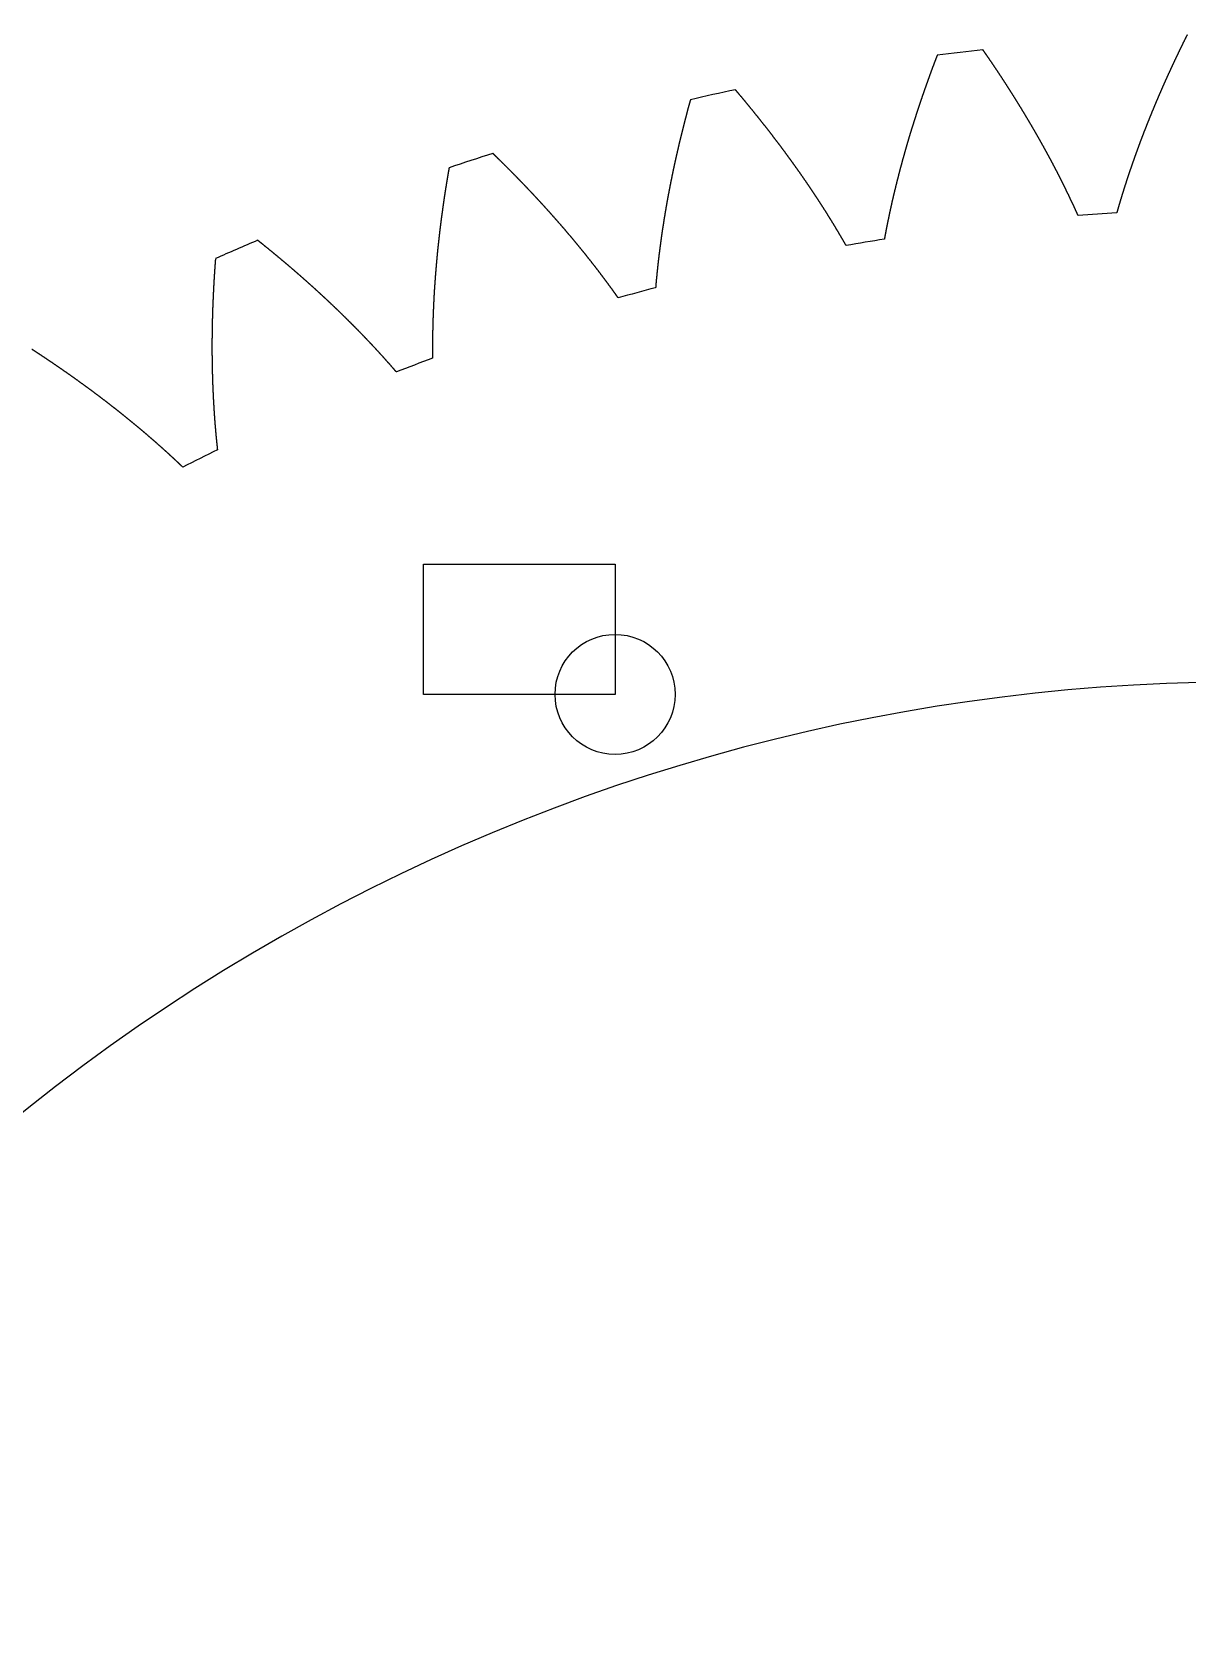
# Model space of a CAD drawing. Header units: millimetres. Extents: x 152 to 351, y -137 to 85.
# Drawn here: x 190.56 to 220.39, y -101.84 to -60.61 of the extents above; entities that cross this region are included whole.
import ezdxf

# ---------------------------------------------------------------- set-up
doc = ezdxf.new("R2010")
doc.units = ezdxf.units.MM
doc.header["$MEASUREMENT"] = 0

msp = doc.modelspace()

# ---------------------------------------------------------------- linework, layer by layer
at = {"linetype": 'Continuous'}
for p, q in [((200.675, -77.721), (200.675, -74.361)), ((200.675, -74.361), (205.621, -74.361)), ((205.621, -74.361), (205.621, -77.721)), ((205.621, -77.721), (200.675, -77.721))]:
    msp.add_line(p, q, dxfattribs=at)
msp.add_circle((205.621, -77.721), 1.55)
msp.add_circle((205.621, -77.721), 1.55)
for centre, radius, start, end in [((219.462, -84.564), 50.25, 8.4095, 180), ((222.604, -127.652), 67, 96.41463, 97.43152), ((222.604, -127.652), 67, 96.41463, 97.43152), ((222.604, -127.652), 67, 101.95309, 102.96998), ((222.604, -127.652), 67, 101.95309, 102.96998), ((222.604, -127.652), 67, 107.49156, 108.50844), ((222.604, -127.652), 67, 107.49156, 108.50844), ((222.604, -127.652), 62.5, 93.69544, 94.61225), ((222.604, -127.652), 62.5, 93.69544, 94.61225), ((222.604, -127.652), 62.5, 99.2339, 100.15071), ((222.604, -127.652), 62.5, 99.2339, 100.15071), ((222.604, -127.652), 67, 113.03002, 114.04691), ((222.604, -127.652), 67, 113.03002, 114.04691), ((222.604, -127.652), 62.5, 104.77236, 105.68918), ((222.604, -127.652), 62.5, 104.77236, 105.68918), ((222.604, -127.652), 62.5, 110.31082, 111.22764), ((222.604, -127.652), 62.5, 110.31082, 111.22764), ((222.604, -127.652), 62.5, 115.84929, 116.7661), ((222.604, -127.652), 62.5, 115.84929, 116.7661), ((221.844, -127.652), 50.25, 0, 188.4095), ((221.844, -127.652), 50.25, 0, 188.4095)]:
    msp.add_arc(centre, radius, start, end)
for points in [[(220.391, -60.688), (220.381, -60.708), (220.361, -60.749), (220.331, -60.809), (220.291, -60.89), (220.242, -60.99), (220.193, -61.091), (220.145, -61.192), (220.097, -61.293), (220.049, -61.394), (220.002, -61.495), (219.955, -61.596), (219.909, -61.697), (219.863, -61.799), (219.817, -61.9), (219.772, -62.002), (219.728, -62.103), (219.683, -62.205), (219.64, -62.307), (219.596, -62.408), (219.554, -62.51), (219.511, -62.612), (219.469, -62.714), (219.428, -62.816), (219.387, -62.918), (219.346, -63.02), (219.306, -63.122), (219.266, -63.225), (219.227, -63.327), (219.188, -63.429), (219.15, -63.532), (219.112, -63.634), (219.075, -63.737), (219.038, -63.84), (219.002, -63.942), (218.966, -64.045), (218.93, -64.148), (218.895, -64.251), (218.861, -64.354), (218.827, -64.456), (218.794, -64.559), (218.761, -64.663), (218.729, -64.766), (218.697, -64.869), (218.666, -64.972), (218.635, -65.075), (218.611, -65.158), (218.593, -65.22), (218.582, -65.261), (218.576, -65.282)], [(220.391, -60.688), (220.381, -60.708), (220.361, -60.749), (220.331, -60.809), (220.291, -60.89), (220.242, -60.99), (220.193, -61.091), (220.145, -61.192), (220.097, -61.293), (220.049, -61.394), (220.002, -61.495), (219.955, -61.596), (219.909, -61.697), (219.863, -61.799), (219.817, -61.9), (219.772, -62.002), (219.728, -62.103), (219.683, -62.205), (219.64, -62.307), (219.596, -62.408), (219.554, -62.51), (219.511, -62.612), (219.469, -62.714), (219.428, -62.816), (219.387, -62.918), (219.346, -63.02), (219.306, -63.122), (219.266, -63.225), (219.227, -63.327), (219.188, -63.429), (219.15, -63.532), (219.112, -63.634), (219.075, -63.737), (219.038, -63.84), (219.002, -63.942), (218.966, -64.045), (218.93, -64.148), (218.895, -64.251), (218.861, -64.354), (218.827, -64.456), (218.794, -64.559), (218.761, -64.663), (218.729, -64.766), (218.697, -64.869), (218.666, -64.972), (218.635, -65.075), (218.611, -65.158), (218.593, -65.22), (218.582, -65.261), (218.576, -65.282)], [(213.938, -61.215), (213.93, -61.236), (213.914, -61.277), (213.89, -61.34), (213.858, -61.424), (213.819, -61.529), (213.78, -61.634), (213.742, -61.74), (213.704, -61.845), (213.666, -61.95), (213.629, -62.055), (213.592, -62.16), (213.556, -62.266), (213.52, -62.371), (213.484, -62.476), (213.449, -62.582), (213.415, -62.687), (213.381, -62.792), (213.347, -62.898), (213.314, -63.003), (213.281, -63.109), (213.248, -63.214), (213.216, -63.32), (213.185, -63.425), (213.154, -63.531), (213.123, -63.636), (213.093, -63.742), (213.064, -63.848), (213.034, -63.953), (213.006, -64.059), (212.978, -64.165), (212.95, -64.27), (212.923, -64.376), (212.896, -64.482), (212.87, -64.587), (212.844, -64.693), (212.818, -64.799), (212.794, -64.905), (212.769, -65.01), (212.746, -65.116), (212.722, -65.222), (212.7, -65.327), (212.678, -65.433), (212.656, -65.539), (212.635, -65.645), (212.614, -65.75), (212.598, -65.835), (212.587, -65.898), (212.579, -65.941), (212.575, -65.962)], [(213.938, -61.215), (213.93, -61.236), (213.914, -61.277), (213.89, -61.34), (213.858, -61.424), (213.819, -61.529), (213.78, -61.634), (213.742, -61.74), (213.704, -61.845), (213.666, -61.95), (213.629, -62.055), (213.592, -62.16), (213.556, -62.266), (213.52, -62.371), (213.484, -62.476), (213.449, -62.582), (213.415, -62.687), (213.381, -62.792), (213.347, -62.898), (213.314, -63.003), (213.281, -63.109), (213.248, -63.214), (213.216, -63.32), (213.185, -63.425), (213.154, -63.531), (213.123, -63.636), (213.093, -63.742), (213.064, -63.848), (213.034, -63.953), (213.006, -64.059), (212.978, -64.165), (212.95, -64.27), (212.923, -64.376), (212.896, -64.482), (212.87, -64.587), (212.844, -64.693), (212.818, -64.799), (212.794, -64.905), (212.769, -65.01), (212.746, -65.116), (212.722, -65.222), (212.7, -65.327), (212.678, -65.433), (212.656, -65.539), (212.635, -65.645), (212.614, -65.75), (212.598, -65.835), (212.587, -65.898), (212.579, -65.941), (212.575, -65.962)], [(217.578, -65.354), (217.57, -65.335), (217.552, -65.295), (217.525, -65.237), (217.49, -65.158), (217.444, -65.061), (217.398, -64.963), (217.352, -64.866), (217.305, -64.768), (217.258, -64.671), (217.21, -64.574), (217.162, -64.477), (217.113, -64.38), (217.064, -64.283), (217.014, -64.187), (216.963, -64.09), (216.913, -63.994), (216.861, -63.898), (216.81, -63.802), (216.757, -63.706), (216.705, -63.61), (216.652, -63.514), (216.598, -63.419), (216.544, -63.323), (216.489, -63.228), (216.434, -63.133), (216.379, -63.037), (216.323, -62.942), (216.267, -62.848), (216.21, -62.753), (216.153, -62.658), (216.096, -62.564), (216.038, -62.47), (215.979, -62.375), (215.92, -62.281), (215.861, -62.188), (215.802, -62.094), (215.741, -62), (215.681, -61.907), (215.62, -61.813), (215.559, -61.72), (215.497, -61.627), (215.435, -61.534), (215.373, -61.441), (215.31, -61.348), (215.246, -61.256), (215.196, -61.182), (215.157, -61.127), (215.131, -61.09), (215.119, -61.071)], [(217.578, -65.354), (217.57, -65.335), (217.552, -65.295), (217.525, -65.237), (217.49, -65.158), (217.444, -65.061), (217.398, -64.963), (217.352, -64.866), (217.305, -64.768), (217.258, -64.671), (217.21, -64.574), (217.162, -64.477), (217.113, -64.38), (217.064, -64.283), (217.014, -64.187), (216.963, -64.09), (216.913, -63.994), (216.861, -63.898), (216.81, -63.802), (216.757, -63.706), (216.705, -63.61), (216.652, -63.514), (216.598, -63.419), (216.544, -63.323), (216.489, -63.228), (216.434, -63.133), (216.379, -63.037), (216.323, -62.942), (216.267, -62.848), (216.21, -62.753), (216.153, -62.658), (216.096, -62.564), (216.038, -62.47), (215.979, -62.375), (215.92, -62.281), (215.861, -62.188), (215.802, -62.094), (215.741, -62), (215.681, -61.907), (215.62, -61.813), (215.559, -61.72), (215.497, -61.627), (215.435, -61.534), (215.373, -61.441), (215.31, -61.348), (215.246, -61.256), (215.196, -61.182), (215.157, -61.127), (215.131, -61.09), (215.119, -61.071)], [(211.589, -66.13), (211.579, -66.111), (211.557, -66.074), (211.525, -66.018), (211.482, -65.944), (211.427, -65.851), (211.372, -65.758), (211.317, -65.666), (211.261, -65.573), (211.204, -65.481), (211.147, -65.389), (211.09, -65.297), (211.032, -65.205), (210.974, -65.114), (210.915, -65.023), (210.855, -64.931), (210.795, -64.84), (210.735, -64.75), (210.674, -64.659), (210.613, -64.568), (210.551, -64.478), (210.489, -64.388), (210.427, -64.298), (210.364, -64.208), (210.3, -64.119), (210.236, -64.029), (210.172, -63.94), (210.107, -63.851), (210.042, -63.762), (209.977, -63.673), (209.911, -63.584), (209.844, -63.496), (209.777, -63.408), (209.71, -63.32), (209.642, -63.232), (209.574, -63.144), (209.506, -63.056), (209.437, -62.969), (209.368, -62.882), (209.298, -62.795), (209.228, -62.708), (209.158, -62.621), (209.087, -62.535), (209.016, -62.448), (208.945, -62.362), (208.873, -62.276), (208.815, -62.207), (208.771, -62.156), (208.742, -62.122), (208.728, -62.104)], [(211.589, -66.13), (211.579, -66.111), (211.557, -66.074), (211.525, -66.018), (211.482, -65.944), (211.427, -65.851), (211.372, -65.758), (211.317, -65.666), (211.261, -65.573), (211.204, -65.481), (211.147, -65.389), (211.09, -65.297), (211.032, -65.205), (210.974, -65.114), (210.915, -65.023), (210.855, -64.931), (210.795, -64.84), (210.735, -64.75), (210.674, -64.659), (210.613, -64.568), (210.551, -64.478), (210.489, -64.388), (210.427, -64.298), (210.364, -64.208), (210.3, -64.119), (210.236, -64.029), (210.172, -63.94), (210.107, -63.851), (210.042, -63.762), (209.977, -63.673), (209.911, -63.584), (209.844, -63.496), (209.777, -63.408), (209.71, -63.32), (209.642, -63.232), (209.574, -63.144), (209.506, -63.056), (209.437, -62.969), (209.368, -62.882), (209.298, -62.795), (209.228, -62.708), (209.158, -62.621), (209.087, -62.535), (209.016, -62.448), (208.945, -62.362), (208.873, -62.276), (208.815, -62.207), (208.771, -62.156), (208.742, -62.122), (208.728, -62.104)], [(207.567, -62.361), (207.561, -62.383), (207.549, -62.426), (207.531, -62.491), (207.507, -62.578), (207.478, -62.686), (207.45, -62.794), (207.422, -62.903), (207.394, -63.011), (207.367, -63.119), (207.34, -63.228), (207.313, -63.336), (207.287, -63.444), (207.262, -63.552), (207.237, -63.661), (207.212, -63.769), (207.188, -63.877), (207.164, -63.985), (207.14, -64.093), (207.117, -64.202), (207.095, -64.31), (207.073, -64.418), (207.051, -64.526), (207.03, -64.634), (207.009, -64.742), (206.989, -64.85), (206.969, -64.958), (206.95, -65.066), (206.931, -65.174), (206.913, -65.282), (206.895, -65.39), (206.878, -65.498), (206.861, -65.606), (206.844, -65.714), (206.828, -65.821), (206.813, -65.929), (206.798, -66.037), (206.784, -66.144), (206.77, -66.252), (206.756, -66.359), (206.743, -66.467), (206.731, -66.574), (206.719, -66.682), (206.708, -66.789), (206.697, -66.896), (206.687, -67.003), (206.679, -67.089), (206.673, -67.153), (206.67, -67.196), (206.668, -67.218)], [(207.567, -62.361), (207.561, -62.383), (207.549, -62.426), (207.531, -62.491), (207.507, -62.578), (207.478, -62.686), (207.45, -62.794), (207.422, -62.903), (207.394, -63.011), (207.367, -63.119), (207.34, -63.228), (207.313, -63.336), (207.287, -63.444), (207.262, -63.552), (207.237, -63.661), (207.212, -63.769), (207.188, -63.877), (207.164, -63.985), (207.14, -64.093), (207.117, -64.202), (207.095, -64.31), (207.073, -64.418), (207.051, -64.526), (207.03, -64.634), (207.009, -64.742), (206.989, -64.85), (206.969, -64.958), (206.95, -65.066), (206.931, -65.174), (206.913, -65.282), (206.895, -65.39), (206.878, -65.498), (206.861, -65.606), (206.844, -65.714), (206.828, -65.821), (206.813, -65.929), (206.798, -66.037), (206.784, -66.144), (206.77, -66.252), (206.756, -66.359), (206.743, -66.467), (206.731, -66.574), (206.719, -66.682), (206.708, -66.789), (206.697, -66.896), (206.687, -67.003), (206.679, -67.089), (206.673, -67.153), (206.67, -67.196), (206.668, -67.218)], [(205.703, -67.48), (205.691, -67.463), (205.666, -67.428), (205.628, -67.375), (205.578, -67.305), (205.515, -67.218), (205.451, -67.131), (205.387, -67.044), (205.322, -66.958), (205.257, -66.871), (205.192, -66.785), (205.126, -66.699), (205.059, -66.614), (204.992, -66.528), (204.925, -66.443), (204.857, -66.358), (204.788, -66.273), (204.72, -66.189), (204.65, -66.104), (204.581, -66.02), (204.51, -65.936), (204.44, -65.853), (204.369, -65.769), (204.298, -65.686), (204.226, -65.603), (204.154, -65.52), (204.081, -65.437), (204.008, -65.355), (203.934, -65.272), (203.861, -65.19), (203.786, -65.109), (203.712, -65.027), (203.637, -64.946), (203.561, -64.864), (203.486, -64.783), (203.409, -64.703), (203.333, -64.622), (203.256, -64.542), (203.179, -64.462), (203.101, -64.382), (203.023, -64.302), (202.944, -64.222), (202.866, -64.143), (202.786, -64.064), (202.707, -63.985), (202.627, -63.906), (202.563, -63.844), (202.515, -63.797), (202.482, -63.765), (202.466, -63.75)], [(205.703, -67.48), (205.691, -67.463), (205.666, -67.428), (205.628, -67.375), (205.578, -67.305), (205.515, -67.218), (205.451, -67.131), (205.387, -67.044), (205.322, -66.958), (205.257, -66.871), (205.192, -66.785), (205.126, -66.699), (205.059, -66.614), (204.992, -66.528), (204.925, -66.443), (204.857, -66.358), (204.788, -66.273), (204.72, -66.189), (204.65, -66.104), (204.581, -66.02), (204.51, -65.936), (204.44, -65.853), (204.369, -65.769), (204.298, -65.686), (204.226, -65.603), (204.154, -65.52), (204.081, -65.437), (204.008, -65.355), (203.934, -65.272), (203.861, -65.19), (203.786, -65.109), (203.712, -65.027), (203.637, -64.946), (203.561, -64.864), (203.486, -64.783), (203.409, -64.703), (203.333, -64.622), (203.256, -64.542), (203.179, -64.462), (203.101, -64.382), (203.023, -64.302), (202.944, -64.222), (202.866, -64.143), (202.786, -64.064), (202.707, -63.985), (202.627, -63.906), (202.563, -63.844), (202.515, -63.797), (202.482, -63.765), (202.466, -63.75)], [(201.335, -64.117), (201.331, -64.139), (201.324, -64.184), (201.312, -64.25), (201.297, -64.339), (201.279, -64.449), (201.261, -64.56), (201.243, -64.67), (201.226, -64.781), (201.209, -64.891), (201.193, -65.001), (201.177, -65.112), (201.162, -65.222), (201.147, -65.332), (201.132, -65.442), (201.118, -65.553), (201.104, -65.663), (201.091, -65.773), (201.078, -65.883), (201.066, -65.993), (201.054, -66.102), (201.042, -66.212), (201.031, -66.322), (201.021, -66.431), (201.011, -66.541), (201.001, -66.651), (200.992, -66.76), (200.983, -66.869), (200.975, -66.979), (200.967, -67.088), (200.959, -67.197), (200.952, -67.306), (200.946, -67.415), (200.94, -67.524), (200.935, -67.633), (200.93, -67.741), (200.925, -67.85), (200.921, -67.958), (200.918, -68.067), (200.915, -68.175), (200.912, -68.283), (200.91, -68.391), (200.909, -68.499), (200.908, -68.607), (200.907, -68.715), (200.908, -68.823), (200.908, -68.909), (200.909, -68.973), (200.909, -69.016), (200.91, -69.038)], [(201.335, -64.117), (201.331, -64.139), (201.324, -64.184), (201.312, -64.25), (201.297, -64.339), (201.279, -64.449), (201.261, -64.56), (201.243, -64.67), (201.226, -64.781), (201.209, -64.891), (201.193, -65.001), (201.177, -65.112), (201.162, -65.222), (201.147, -65.332), (201.132, -65.442), (201.118, -65.553), (201.104, -65.663), (201.091, -65.773), (201.078, -65.883), (201.066, -65.993), (201.054, -66.102), (201.042, -66.212), (201.031, -66.322), (201.021, -66.431), (201.011, -66.541), (201.001, -66.651), (200.992, -66.76), (200.983, -66.869), (200.975, -66.979), (200.967, -67.088), (200.959, -67.197), (200.952, -67.306), (200.946, -67.415), (200.94, -67.524), (200.935, -67.633), (200.93, -67.741), (200.925, -67.85), (200.921, -67.958), (200.918, -68.067), (200.915, -68.175), (200.912, -68.283), (200.91, -68.391), (200.909, -68.499), (200.908, -68.607), (200.907, -68.715), (200.908, -68.823), (200.908, -68.909), (200.909, -68.973), (200.909, -69.016), (200.91, -69.038)], [(199.974, -69.392), (199.96, -69.376), (199.932, -69.344), (199.89, -69.295), (199.833, -69.23), (199.762, -69.149), (199.69, -69.069), (199.618, -68.989), (199.545, -68.909), (199.472, -68.829), (199.399, -68.75), (199.324, -68.671), (199.25, -68.592), (199.175, -68.514), (199.1, -68.435), (199.024, -68.357), (198.948, -68.279), (198.871, -68.202), (198.794, -68.125), (198.716, -68.048), (198.639, -67.971), (198.56, -67.894), (198.482, -67.818), (198.402, -67.742), (198.323, -67.666), (198.243, -67.591), (198.163, -67.515), (198.082, -67.44), (198.001, -67.366), (197.92, -67.291), (197.838, -67.217), (197.756, -67.143), (197.673, -67.069), (197.59, -66.995), (197.507, -66.922), (197.424, -66.849), (197.34, -66.776), (197.255, -66.704), (197.171, -66.631), (197.085, -66.559), (197, -66.488), (196.914, -66.416), (196.828, -66.345), (196.742, -66.274), (196.655, -66.203), (196.568, -66.132), (196.498, -66.076), (196.445, -66.034), (196.41, -66.006), (196.393, -65.992)], [(199.974, -69.392), (199.96, -69.376), (199.932, -69.344), (199.89, -69.295), (199.833, -69.23), (199.762, -69.149), (199.69, -69.069), (199.618, -68.989), (199.545, -68.909), (199.472, -68.829), (199.399, -68.75), (199.324, -68.671), (199.25, -68.592), (199.175, -68.514), (199.1, -68.435), (199.024, -68.357), (198.948, -68.279), (198.871, -68.202), (198.794, -68.125), (198.716, -68.048), (198.639, -67.971), (198.56, -67.894), (198.482, -67.818), (198.402, -67.742), (198.323, -67.666), (198.243, -67.591), (198.163, -67.515), (198.082, -67.44), (198.001, -67.366), (197.92, -67.291), (197.838, -67.217), (197.756, -67.143), (197.673, -67.069), (197.59, -66.995), (197.507, -66.922), (197.424, -66.849), (197.34, -66.776), (197.255, -66.704), (197.171, -66.631), (197.085, -66.559), (197, -66.488), (196.914, -66.416), (196.828, -66.345), (196.742, -66.274), (196.655, -66.203), (196.568, -66.132), (196.498, -66.076), (196.445, -66.034), (196.41, -66.006), (196.393, -65.992)], [(195.303, -66.467), (195.301, -66.489), (195.297, -66.534), (195.292, -66.601), (195.286, -66.69), (195.278, -66.802), (195.271, -66.914), (195.264, -67.026), (195.258, -67.137), (195.252, -67.249), (195.247, -67.36), (195.241, -67.472), (195.237, -67.583), (195.232, -67.694), (195.228, -67.805), (195.225, -67.916), (195.222, -68.027), (195.219, -68.138), (195.217, -68.249), (195.215, -68.359), (195.214, -68.47), (195.213, -68.58), (195.213, -68.69), (195.213, -68.8), (195.213, -68.91), (195.214, -69.02), (195.216, -69.13), (195.217, -69.24), (195.22, -69.349), (195.222, -69.459), (195.226, -69.568), (195.229, -69.677), (195.233, -69.786), (195.238, -69.895), (195.243, -70.004), (195.249, -70.113), (195.255, -70.221), (195.261, -70.33), (195.268, -70.438), (195.275, -70.546), (195.283, -70.654), (195.292, -70.762), (195.301, -70.869), (195.31, -70.977), (195.32, -71.084), (195.331, -71.191), (195.34, -71.277), (195.347, -71.341), (195.351, -71.384), (195.354, -71.405)], [(195.303, -66.467), (195.301, -66.489), (195.297, -66.534), (195.292, -66.601), (195.286, -66.69), (195.278, -66.802), (195.271, -66.914), (195.264, -67.026), (195.258, -67.137), (195.252, -67.249), (195.247, -67.36), (195.241, -67.472), (195.237, -67.583), (195.232, -67.694), (195.228, -67.805), (195.225, -67.916), (195.222, -68.027), (195.219, -68.138), (195.217, -68.249), (195.215, -68.359), (195.214, -68.47), (195.213, -68.58), (195.213, -68.69), (195.213, -68.8), (195.213, -68.91), (195.214, -69.02), (195.216, -69.13), (195.217, -69.24), (195.22, -69.349), (195.222, -69.459), (195.226, -69.568), (195.229, -69.677), (195.233, -69.786), (195.238, -69.895), (195.243, -70.004), (195.249, -70.113), (195.255, -70.221), (195.261, -70.33), (195.268, -70.438), (195.275, -70.546), (195.283, -70.654), (195.292, -70.762), (195.301, -70.869), (195.31, -70.977), (195.32, -71.084), (195.331, -71.191), (195.34, -71.277), (195.347, -71.341), (195.351, -71.384), (195.354, -71.405)], [(194.457, -71.848), (194.442, -71.834), (194.411, -71.804), (194.364, -71.76), (194.301, -71.701), (194.222, -71.627), (194.143, -71.554), (194.064, -71.481), (193.984, -71.409), (193.903, -71.337), (193.822, -71.265), (193.741, -71.193), (193.659, -71.122), (193.577, -71.051), (193.494, -70.98), (193.411, -70.91), (193.328, -70.84), (193.244, -70.77), (193.16, -70.7), (193.075, -70.631), (192.99, -70.562), (192.905, -70.494), (192.819, -70.425), (192.733, -70.357), (192.647, -70.29), (192.56, -70.222), (192.473, -70.155), (192.385, -70.088), (192.298, -70.022), (192.209, -69.955), (192.121, -69.889), (192.032, -69.823), (191.943, -69.758), (191.853, -69.693), (191.763, -69.628), (191.673, -69.563), (191.582, -69.499), (191.491, -69.435), (191.4, -69.371), (191.308, -69.307), (191.216, -69.244), (191.124, -69.181), (191.032, -69.119), (190.939, -69.056), (190.846, -68.994), (190.752, -68.932), (190.677, -68.883), (190.621, -68.846), (190.583, -68.821), (190.564, -68.809)], [(194.457, -71.848), (194.442, -71.834), (194.411, -71.804), (194.364, -71.76), (194.301, -71.701), (194.222, -71.627), (194.143, -71.554), (194.064, -71.481), (193.984, -71.409), (193.903, -71.337), (193.822, -71.265), (193.741, -71.193), (193.659, -71.122), (193.577, -71.051), (193.494, -70.98), (193.411, -70.91), (193.328, -70.84), (193.244, -70.77), (193.16, -70.7), (193.075, -70.631), (192.99, -70.562), (192.905, -70.494), (192.819, -70.425), (192.733, -70.357), (192.647, -70.29), (192.56, -70.222), (192.473, -70.155), (192.385, -70.088), (192.298, -70.022), (192.209, -69.955), (192.121, -69.889), (192.032, -69.823), (191.943, -69.758), (191.853, -69.693), (191.763, -69.628), (191.673, -69.563), (191.582, -69.499), (191.491, -69.435), (191.4, -69.371), (191.308, -69.307), (191.216, -69.244), (191.124, -69.181), (191.032, -69.119), (190.939, -69.056), (190.846, -68.994), (190.752, -68.932), (190.677, -68.883), (190.621, -68.846), (190.583, -68.821), (190.564, -68.809)]]:
    msp.add_open_spline(points, degree=5)

doc.saveas('drawing.dxf')
